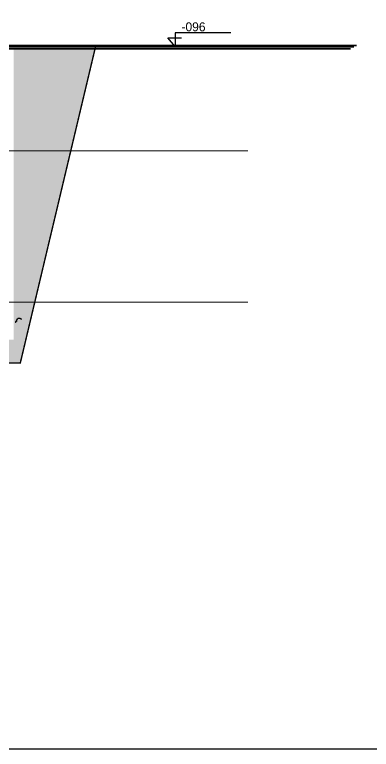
# Model space of a CAD drawing. Extents: x 250879 to 348495, y -51522 to -9360.
# Drawn here: x 284166 to 284920, y -31243 to -29689 of the extents above; entities that cross this region are included whole.
import ezdxf

# ---------------------------------------------------------------- set-up
doc = ezdxf.new("R2010")
doc.units = 0
for name, color, linetype in [('DOOR', 4, 'CONTINUOUS'), ('TEXT', 3, 'CONTINUOUS'), ('WALL', 7, 'CONTINUOUS')]:
    doc.layers.add(name, color=color, linetype=linetype)
doc.layers.add('int fram for glaz& landscap obj.', color=252, linetype='CONTINUOUS', lineweight=15)
doc.layers.add('VIS', color=8, linetype='CONTINUOUS', lineweight=18)
doc.styles.get("Standard").update_dxf_attribs({"font": 'sanss___.ttf', "height": 15})

# ---------------------------------------------------------------- blocks, each defined once
blk = doc.blocks.new('LIME')
at = {"layer": 'DOOR'}
for p, q in [((244593, -28820.3), (244475.4, -28820.3)), ((244475.4, -28820.3), (244475.4, -28849)), ((244475.4, -28849), (244460, -28830.9)), ((244460, -28830.9), (244489, -28830.9))]:
    blk.add_line(p, q, dxfattribs=at)

msp = doc.modelspace()

# ---------------------------------------------------------------- hatches: boundary and pattern name
at = {"layer": 'int fram for glaz& landscap obj.'}
h = msp.add_hatch(dxfattribs=at)
h.set_pattern_fill('EARTH', color=256, scale=4, angle=45, style=0)
h.paths.add_polyline_path([(284335.46469, -29761.00774), (284163.17317, -29761.00774), (284163.17317, -29977.00774), (284284.10631, -29977.00774)])
h.paths.add_polyline_path([(284284.10631, -29977.00774), (284163.17317, -29977.00774), (284163.17317, -30297.00774), (284208.01983, -30297.00774)])
h.paths.add_polyline_path([(284208.01983, -30297.00774), (284163.17317, -30297.00774), (284163.17317, -30375.98063), (284117.727, -30375.98063), (283498.00858, -30375.98063), (283498.00858, -30425.43117), (284177.48456, -30425.43117)])
h.paths.add_polyline_path([(283498.00858, -30375.98063), (283475.2855, -30375.98063), (283098.00858, -30375.98063), (283098.00858, -30425.43117), (283286.94433, -30425.43117), (283498.00858, -30425.43117)])
h.paths.add_polyline_path([(283098.00858, -30375.98063), (282698.00858, -30375.98063), (282698.00858, -30425.43117), (283098.00858, -30425.43117)])
h.paths.add_polyline_path([(282698.00858, -30375.98063), (282675.2855, -30375.98063), (282298.00858, -30375.98063), (282298.00858, -30425.43117), (282421.4708, -30425.43117), (282698.00858, -30425.43117)])

# ---------------------------------------------------------------- linework, layer by layer
at = {"layer": 'VIS', "ltscale": 0.0001}
for p, q in [((280450.27447, -29977.00774), (284658.39662, -29977.00774)), ((280450.27447, -30297.00774), (284658.39662, -30297.00774))]:
    msp.add_line(p, q, dxfattribs=at)
at = {"layer": 'WALL', "linetype": 'Continuous'}
for p, q in [((284170.80987, -30331.08966), (284170.80987, -30333.18603)), ((284175.00703, -30331.08966), (284172.38357, -30331.08966)), ((284175.00703, -30331.614), (284175.00703, -30331.08966)), ((284177.10561, -30331.614), (284175.00703, -30331.614)), ((284177.10561, -30332.13785), (284177.10561, -30331.614)), ((284167.1376, -30339.9985), (284166.61367, -30339.9985)), ((284167.66248, -30338.42646), (284167.1376, -30338.42646)), ((284167.1376, -30338.42646), (284167.1376, -30339.9985)), ((284169.23618, -30337.37828), (284167.66248, -30337.37828)), ((284167.66248, -30337.37828), (284167.66248, -30338.42646)), ((284169.76106, -30336.3301), (284169.23618, -30336.3301)), ((284169.23618, -30336.3301), (284169.23618, -30337.37828)), ((284170.28595, -30334.23422), (284169.76106, -30334.23422)), ((284169.76106, -30334.23422), (284169.76106, -30336.3301)), ((284170.80987, -30333.18603), (284170.28595, -30333.18603)), ((284170.28595, -30333.18603), (284170.28595, -30334.23422)), ((284179.20419, -30332.13785), (284177.10561, -30332.13785)), ((284179.20419, -30332.66218), (284179.20419, -30332.13785)), ((284180.253, -30332.66218), (284179.20419, -30332.66218)), ((284180.253, -30333.18603), (284180.253, -30332.66218))]:
    msp.add_line(p, q, dxfattribs=at)
msp.add_lwpolyline([(260472.89313, -16380.03703), (311150.81778, -16380.03703), (311150.81778, -31242.63333), (260472.89313, -31242.63333)], close=True, dxfattribs=at)
at = {"layer": 'WALL', "linetype": 'Continuous', "const_width": 3}
for points in [[(284336.41577, -29757.00774), (284177.48456, -30425.43117), (283286.94433, -30425.43117), (283286.94433, -30425.43117), (282421.4708, -30425.43117), (282421.4708, -30425.43117)], [(284888.89473, -29753.92907), (284148.17317, -29753.92907)], [(284883.36361, -29757.00774), (284148.17317, -29757.00774)], [(284876.17724, -29761.00774), (284148.17317, -29761.00774)]]:
    msp.add_lwpolyline(points, dxfattribs=at)

# ---------------------------------------------------------------- block references
at = {"layer": 'WALL', "linetype": 'Continuous'}
msp.add_blockref('LIME', (40029.30761, -906.98074), dxfattribs=at)

# ---------------------------------------------------------------- texts
at = {"layer": 'TEXT', "insert": (284518.2461, -29704.84451), "char_height": 19.008, "width": 1279.0191168, "attachment_point": 1, "rotation": 359.87305455}
msp.add_mtext('{\\fStylus BT|b0|i0|c0|p34;-096}', dxfattribs=at)

doc.saveas('drawing.dxf')
